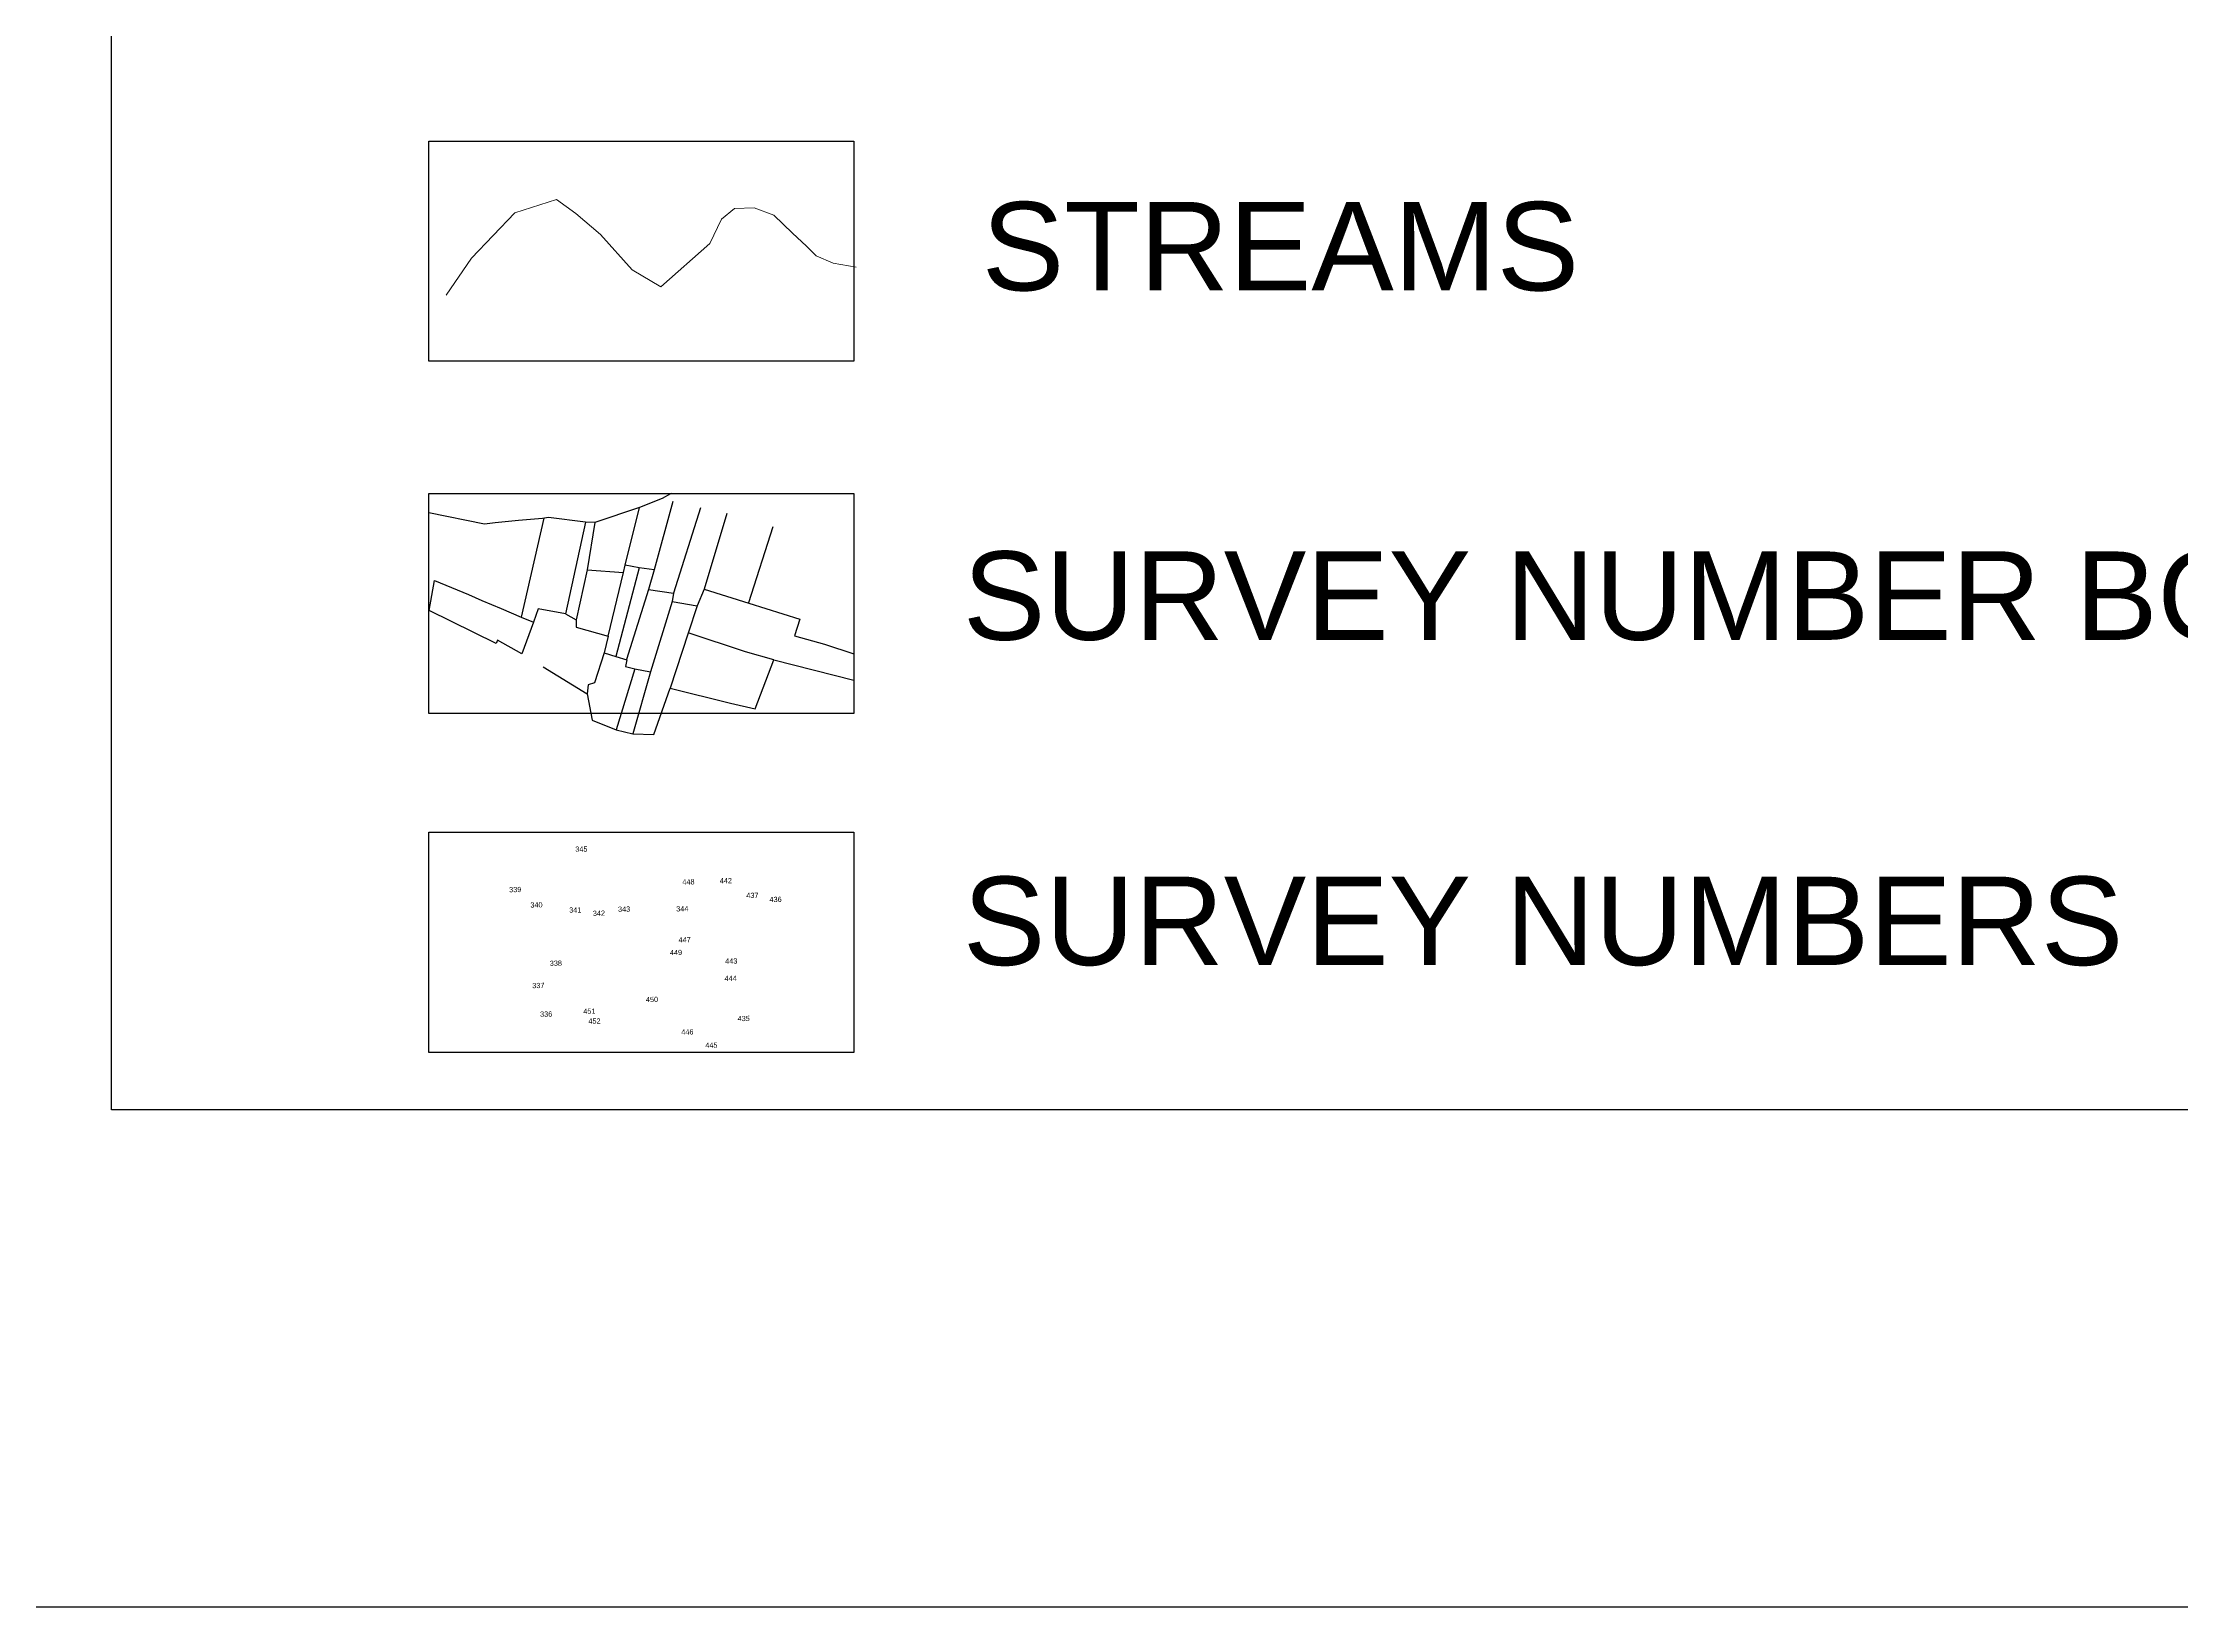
# Model space of a CAD drawing. Header units: inches. Extents: x 156 to 1336, y -394 to 439.
# Drawn here: x 1131 to 1256.7, y -394 to -302.1 of the extents above; entities that cross this region are included whole.
import ezdxf
from ezdxf.enums import TextEntityAlignment as Align

# ---------------------------------------------------------------- set-up
doc = ezdxf.new("R2010")
doc.units = ezdxf.units.IN
doc.header["$LTSCALE"] = 15
doc.header["$MEASUREMENT"] = 0
for name, color, linetype in [('chainage', 7, 'Continuous'), ('PLOT', 255, 'Continuous'), ('PLOT NO', 7, 'Continuous'), ('STREAMS', 4, 'Continuous'), ('V', 6, 'Continuous')]:
    doc.layers.add(name, color=color, linetype=linetype)
doc.styles.get("Standard").update_dxf_attribs({"font": 'arial.ttf'})

msp = doc.modelspace()

# ---------------------------------------------------------------- linework, layer by layer
at = {"layer": 'PLOT'}
for points in [[(1167.98, -328.54), (1167.93, -328.57), (1167.45, -328.84), (1166.12, -329.38), (1163.49, -330.26), (1162.95, -330.23), (1160.77, -329.96), (1160.41, -330.01), (1159.01, -330.13), (1157.63, -330.27), (1157, -330.35), (1153.74, -329.68)], [(1168.08, -329.02), (1166.97, -333.04), (1166.1, -332.91), (1165.28, -332.76)], [(1160.5, -330), (1159.17, -335.82)], [(1162.95, -330.23), (1161.77, -335.62), (1160.17, -335.32), (1159.89, -336.12)], [(1161.77, -335.62), (1162.4, -335.98), (1162.4, -336.41), (1164.28, -336.94), (1165.17, -333.2), (1165.28, -332.76), (1166.12, -329.38)], [(1163.49, -330.26), (1163.04, -333.03), (1162.4, -335.98)], [(1169.7, -329.39), (1168.11, -334.4), (1168.03, -334.89), (1166.77, -339.04)], [(1171.24, -329.73), (1169.91, -334.18), (1169.51, -335.16), (1168.97, -336.76), (1167.91, -340)], [(1173.95, -330.51), (1172.52, -334.98)], [(1166.1, -332.91), (1164.73, -338.12)], [(1153.76, -335.42), (1154.07, -333.67), (1156.06, -334.48), (1156.85, -334.83), (1157.98, -335.31), (1159.17, -335.82), (1159.89, -336.12), (1159.2, -337.98), (1157.77, -337.17), (1157.69, -337.36), (1153.76, -335.42)], [(1163.04, -333.03), (1165.17, -333.2)], [(1166.97, -333.04), (1166.64, -334.2), (1165.35, -338.31)], [(1166.64, -334.2), (1168.11, -334.4)], [(1169.91, -334.18), (1172.55, -334.99), (1175.53, -335.94), (1175.23, -336.92), (1176.99, -337.41), (1178.71, -337.97)], [(1168.03, -334.89), (1169.51, -335.16)], [(1174, -338.33), (1172.34, -337.86), (1168.98, -336.73)], [(1164.04, -337.91), (1163.48, -339.67), (1163.09, -339.8), (1163.04, -340.33)], [(1164.28, -336.94), (1164.04, -337.91), (1164.73, -338.12), (1165.37, -338.32), (1165.29, -338.71), (1165.85, -338.85), (1166.77, -339.04), (1165.73, -342.67)], [(1160.45, -338.74), (1163.04, -340.33), (1163.33, -341.88), (1164.75, -342.45), (1165.73, -342.67), (1166.95, -342.72), (1167.91, -340), (1171.47, -340.87), (1172.91, -341.21), (1174, -338.33), (1178.71, -339.52)], [(1165.85, -338.85), (1164.75, -342.45)]]:
    msp.add_lwpolyline(points, dxfattribs=at)
at = {"layer": 'STREAMS', "color": 4, "lineweight": 0}
msp.add_lwpolyline([(1154.75, -316.88), (1156.24, -314.72), (1158.78, -312.04), (1161.23, -311.27), (1162.38, -312.09), (1163.82, -313.33), (1165.69, -315.39), (1167.37, -316.4), (1170.25, -313.86), (1170.93, -312.42), (1171.69, -311.8), (1172.85, -311.75), (1174, -312.18), (1175.1, -313.24), (1175.92, -314), (1176.49, -314.58), (1177.5, -315.01), (1178.84, -315.25)], dxfattribs=at)
at = {"layer": 'V', "color": 0}
for points in [[(155.6, 439.36), (1335.52, 439.36), (1335.52, -394.02), (155.6, -394.02)], [(1135.09, -198.91), (1311.42, -198.91), (1311.42, -364.77), (1135.09, -364.77)], [(1153.74, -307.83), (1178.71, -307.83), (1178.71, -320.77), (1153.74, -320.77)], [(1153.74, -328.54), (1178.71, -328.54), (1178.71, -341.48), (1153.74, -341.48)], [(1153.74, -348.46), (1178.71, -348.46), (1178.71, -361.4), (1153.74, -361.4)]]:
    msp.add_lwpolyline(points, close=True, dxfattribs=at)

# ---------------------------------------------------------------- texts
at = {"layer": 'chainage', "color": 0}
for s, height, p in [('STREAMS', 5.199, (1186.23, -316.61)), ('SURVEY NUMBER BOUNDRY', 5.1989, (1185.12, -337.15)), ('SURVEY NUMBERS', 5.1989, (1185.12, -356.27))]:
    msp.add_text(s, height=height, dxfattribs=at).set_placement(p)
at = {"layer": 'PLOT NO'}
for s, p in [('345', (1162.7, -349.45)), ('339', (1158.81, -351.83)), ('448', (1168.99, -351.38)), ('442', (1171.19, -351.31)), ('340', (1160.06, -352.73)), ('341', (1162.34, -353.03)), ('342', (1163.73, -353.22)), ('343', (1165.21, -352.98)), ('344', (1168.63, -352.96)), ('437', (1172.75, -352.17)), ('436', (1174.11, -352.41)), ('449', (1168.26, -355.53)), ('447', (1168.77, -354.78)), ('338', (1161.2, -356.16)), ('444', (1171.47, -357.05)), ('443', (1171.51, -356.03)), ('337', (1160.17, -357.47)), ('450', (1166.85, -358.29)), ('336', (1160.63, -359.15)), ('451', (1163.17, -358.98)), ('452', (1163.47, -359.56)), ('435', (1172.24, -359.41)), ('446', (1168.93, -360.2)), ('445', (1170.34, -360.98))]:
    msp.add_text(s, height=0.307, rotation=0.7947, dxfattribs=at).set_placement(p, align=Align.MIDDLE_CENTER)

doc.saveas('drawing.dxf')
